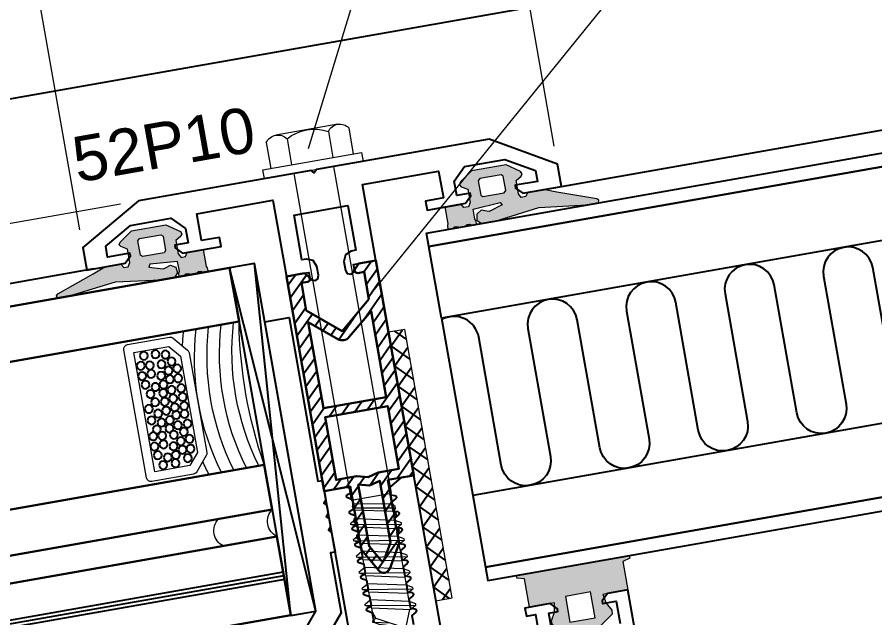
# Model space of a CAD drawing. Header units: millimetres. Extents: x 22319 to 27873, y 35287 to 39437.
# Drawn here: x 24440.2 to 24534.6, y 38554.4 to 38620.5 of the extents above; entities that cross this region are included whole.
import ezdxf
from ezdxf.enums import TextEntityAlignment as Align

# ---------------------------------------------------------------- set-up
doc = ezdxf.new("R2010")
doc.units = ezdxf.units.MM
doc.header["$LTSCALE"] = 0.5
doc.linetypes.add('ACDINTGB', pattern=[9, 4, -1, 1, -1, 1, -1])
for name, color, linetype in [('1', 1, 'Continuous'), ('PROFILE_PO', 2, 'Continuous'), ('S_GASKET_HATCH', 252, 'Continuous')]:
    doc.layers.add(name, color=color, linetype=linetype)
for name, color, linetype, lineweight in [('AM_0', 7, 'Continuous', 30), ('AM_1', 14, 'Continuous', 30), ('AM_5', 3, 'Continuous', 18), ('AM_6', 2, 'Continuous', 20), ('AM_8', 1, 'Continuous', 25), ('GASKET', 1, 'Continuous', 20), ('PROFILE_X2', 2, 'ACDINTGB', 9), ('S_ACCESSORY', 7, 'Continuous', 9), ('S_GASKET', 7, 'Continuous', 9), ('S_SILICON', 7, 'Continuous', 9)]:
    doc.layers.add(name, color=color, linetype=linetype, lineweight=lineweight)
doc.styles.add('Border', font='ARIAL.TTF')
doc.styles.get("Standard").update_dxf_attribs({"font": 'ARIAL.TTF'})
doc.dimstyles.new('SBS_DIN$0', dxfattribs={"dimscale": 2, "dimtxt": 2.5, "dimasz": 2.5, "dimexe": 1, "dimexo": 1, "dimgap": 1, "dimtad": 1, "dimrnd": 0.5, "dimdsep": 46, "dimtxsty": 'Standard', "dimcen": 0, "dimclrd": 256, "dimclre": 256, "dimclrt": 2, "dimadec": 0, "dimazin": 2, "dimtp": 0.1, "dimtm": 0.1, "dimtfac": 0.71, "dimtofl": 0, "dimtmove": 0, "dimatfit": 3, "dimfxl": 0, "dimlwd": -1, "dimlwe": -1, "dimarcsym": 0})

# ---------------------------------------------------------------- blocks, each defined once
blk = doc.blocks.new('*D473')
at = {"layer": 'AM_5'}
for p, q in [((24499.30404931807, 38606.35438861254), (24494.01912878973, 38636.326662323)), ((24447.09565300048, 38626.02193428895), (24489.44238638, 38633.48880592863)), ((24447.10923840842, 38597.15103519619), (24441.82431788008, 38627.12330890665))]:
    blk.add_line(p, q, dxfattribs=at)
for points in [[(24489.29767956528, 38634.30947905614), (24489.58709319472, 38632.66813280112), (24494.36642514507, 38634.35704681697)], [(24446.95094618576, 38626.84260741647), (24447.2403598152, 38625.20126116144), (24442.17161423542, 38625.15369340062)]]:
    blk.add_solid(points, dxfattribs=at)
at = {"layer": 'Defpoints', "color": 0}
for p in [(24494.36642514507, 38634.35704681697), (24499.6513456734, 38604.38477310652), (24447.45653476375, 38595.18141969017)]:
    blk.add_point(p, dxfattribs=at)
at = {"layer": 'AM_5', "color": 2, "insert": (24467.47812686468, 38634.2407462117), "char_height": 5, "attachment_point": 5, "rotation": 10.000000000004977}
blk.add_mtext('53', dxfattribs=at)
blk = doc.blocks.new('*D474')
at = {"layer": 'AM_5'}
for p, q in [((24417.90436420338, 38599.10941418884), (24414.35439530279, 38619.24228827494)), ((24451.61527480267, 38599.97642421232), (24416.8029895857, 38593.83807906845)), ((24446.90583587055, 38592.54578327557), (24417.93169706501, 38587.43686086136)), ((24420.76955345937, 38582.86011845162), (24421.6377943477, 38577.93607968657))]:
    blk.add_line(p, q, dxfattribs=at)
for points in [[(24418.72503733089, 38599.25412100356), (24417.08369107588, 38598.96470737412), (24418.77260509172, 38594.18537542377)], [(24421.59022658688, 38583.00482526635), (24419.94888033186, 38582.71541163691), (24419.90131257103, 38587.78415721669)]]:
    blk.add_solid(points, dxfattribs=at)
at = {"layer": 'Defpoints', "color": 0}
for p in [(24453.5848903087, 38600.32372056765), (24418.77260509172, 38594.18537542377), (24448.87545137658, 38592.8930796309)]:
    blk.add_point(p, dxfattribs=at)
at = {"layer": 'AM_5', "color": 2, "insert": (24419.98137453767, 38613.54900746304), "char_height": 5, "attachment_point": 5, "rotation": 280.00000000000347}
blk.add_mtext('6.5', dxfattribs=at)
blk = doc.blocks.new('pv002')
at = {"layer": 'AM_8'}
h = blk.add_hatch(dxfattribs=at)
h.set_pattern_fill('USER', color=256, angle=45, pattern_type=0)
h.set_pattern_definition([(45, (-1649.052311359614, -464.2889585145235), (-0.7071067811865475, 0.7071067811865476), [])])
edge = h.paths.add_edge_path()
edge.add_line((0, 0), (-2.899999999999636, 0))
edge.add_line((-2.899999999999636, 3.550000000000182), (-2.899999999999636, 0))
edge.add_line((-2.700000000000728, 3.603589838486187), (-2.900000000001455, 3.550000000000182))
edge.add_line((-2.700000000000728, 3.603589838486187), (-2.700000000000728, 3.996410161513722))
edge.add_line((-2.700000000000728, 3.996410161513722), (-2.900000000001455, 4.050000000000182))
edge.add_line((-2.899999999999636, 5.349999999999909), (-2.899999999999636, 4.049999999999727))
edge.add_line((-2.700000000000728, 5.403589838486369), (-2.900000000001455, 5.349999999999909))
edge.add_line((-2.700000000000728, 5.403589838486369), (-2.700000000000728, 5.796410161513904))
edge.add_line((-2.899999999999636, 5.849999999999909), (-2.699999999998909, 5.79641016151345))
edge.add_line((-2.899999999999636, 5.849999999999909), (-2.899999999999636, 7.062741470229412))
edge.add_line((-4.393782217350235, 9.650048166123725), (-2.899999999999636, 7.062741470228957))
edge.add_arc((-5, 9.300048166123815), 0.7000000000000146, 390.000000000001, 450)
edge.add_arc((-5, 9.300048166123815), 0.7000000000000135, 450, 509.999999999997)
edge.add_line((-7.100000000000364, 7.062741470228957), (-5.606217782649765, 9.650048166123725))
edge.add_line((-7.100000000000364, 5.849999999999909), (-7.100000000000364, 7.062741470228957))
edge.add_line((-7.299999999999272, 5.79641016151345), (-7.099999999998545, 5.849999999999909))
edge.add_line((-7.299999999999272, 5.79641016151345), (-7.299999999999272, 5.403589838485914))
edge.add_line((-7.100000000000364, 5.349999999999909), (-7.299999999999272, 5.403589838486369))
edge.add_line((-7.100000000000364, 4.050000000000182), (-7.100000000000364, 5.349999999999909))
edge.add_line((-7.299999999999272, 3.996410161513722), (-7.099999999998545, 4.050000000000182))
edge.add_line((-7.299999999999272, 3.996410161513722), (-7.299999999999272, 3.603589838486187))
edge.add_line((-7.100000000000364, 3.550000000000182), (-7.299999999999272, 3.603589838486187))
edge.add_line((-7.100000000000364, 3.550000000000182), (-7.100000000000364, 0))
edge.add_line((-10, 0), (-7.100000000000364, 0))
edge.add_line((-10, 0), (-10, -24))
edge.add_line((-10, -24), (-8.075735931288364, -24))
edge.add_line((-8.075735931288364, -24), (-7.587867965645273, -23.512132034356))
edge.add_arc((-7.799999999999272, -23.30000000000018), 0.2999999999999711, 314.999999999958, 356.718851247591)
edge.add_arc((-7.799999999999272, -23.30000000000018), 0.3000000000001083, 356.718851247591, 450)
edge.add_line((-8.5, -23), (-7.799999999999272, -23))
edge.add_line((-8.5, -19.93684870912102), (-8.5, -23.00000000000045))
edge.add_line((-8.5, -19.93684870912102), (-5, -17.00000000000045))
edge.add_line((-5, -17), (-1.5, -19.93684870912011))
edge.add_line((-1.5, -19.93684870912057), (-1.5, -23.00000000000045))
edge.add_line((-2.200000000000728, -23), (-1.5, -23))
edge.add_arc((-2.200000000000728, -23.30000000000018), 0.2999999999999012, 450, 536.147953645932)
edge.add_arc((-2.200000000000728, -23.30000000000018), 0.3000000000000871, 536.147953645932, 585.0000000000271)
edge.add_line((-2.412132034356546, -23.512132034356), (-2.024264068712, -24))
edge.add_line((-2.024264068712, -24), (0, -24))
edge.add_line((0, 0), (0, -24))
edge = h.paths.add_edge_path(flags=16)
edge.add_arc((-5, -17), 0.9999999999999966, 410.000000000002, 489.9999999999891)
edge.add_line((-8.5, -18.63144141978864), (-5.642787609685911, -16.23395555688103))
edge.add_line((-8.5, -9), (-8.5, -18.63144141978819))
edge.add_line((-1.5, -9), (-8.5, -9))
edge.add_line((-1.5, -9), (-1.5, -18.63144141978819))
edge.add_line((-4.357212390314089, -16.23395555688103), (-1.5, -18.63144141978819))
edge.add_arc((-5, 8.500048166123634), 0.2000000000001071, 389.99999999998, 509.999999999987)
edge.add_line((-6.200000000000728, 6.821587197041026), (-5.173205080758635, 8.600048166123543))
edge.add_line((-6.200000000000728, 6.821587197041026), (-6.200000000000728, -0.06825143763126107))
edge.add_line((-6.200000000000728, -0.06825143763126107), (-5, 0.2532875932861316))
edge.add_line((-5, 0.2532875932865863), (-3.799999999999272, -0.06825143763080632))
edge.add_line((-3.799999999999272, 6.821587197041481), (-3.799999999999272, -0.06825143763080632))
edge.add_line((-4.826794919243184, 8.600048166123543), (-3.800000000001091, 6.821587197041481))
edge.add_line((-5, -0.6784609690830621), (-3.799999999999272, -1.000000000000455))
edge.add_line((-3.799999999999272, -1), (-1.5, -1))
edge.add_line((-1.5, -1), (-1.5, -8))
edge.add_line((-1.5, -8), (-8.5, -8))
edge.add_line((-8.5, -1), (-8.5, -8))
edge.add_line((-6.200000000000728, -1), (-8.500000000001819, -1))
edge.add_line((-6.200000000000728, -1), (-5.000000000001819, -0.6784609690826073))
at = {"layer": 'AM_1', "flags": 128}
for points in [[(-2.499322256418964, -23.27984592317898, -0.3946564050717572), (-2.200000000000728, -23), (-1.5, -23), (-1.5, -19.93684870912011), (-5, -17), (-8.5, -19.93684870912148), (-8.5, -23), (-7.799999999999272, -23, -0.4310878545440041), (-7.500491789374792, -23.31717066592455, -0.1840704505669093), (-7.587867965643454, -23.512132034356), (-8.075735931288364, -24), (-10, -24), (-10, 0), (-7.100000000000364, 0), (-7.100000000000364, 3.549999999999727), (-7.299999999999272, 3.603589838485732), (-7.299999999999272, 3.996410161513722), (-7.100000000000364, 4.049999999999727), (-7.100000000000364, 5.349999999999909), (-7.299999999999272, 5.403589838485914), (-7.299999999999272, 5.796410161513904), (-7.100000000000364, 5.849999999999909), (-7.100000000000364, 7.062741470228957), (-5.606217782649765, 9.650048166123725, -0.2679491924311086), (-5, 10.00004816612363, -0.267949192431118), (-4.393782217350235, 9.650048166123725), (-2.899999999999636, 7.062741470228957), (-2.899999999999636, 5.849999999999909), (-2.700000000000728, 5.796410161513904), (-2.700000000000728, 5.403589838485914), (-2.899999999999636, 5.349999999999909), (-2.899999999999636, 4.049999999999727), (-2.700000000000728, 3.996410161513722), (-2.700000000000728, 3.603589838485732), (-2.899999999999636, 3.549999999999727), (-2.899999999999636, 0), (0, 0), (0, -24), (-2.024264068712, -24), (-2.412132034356546, -23.512132034356, -0.2164453754112569)], [(-5.173205080756816, 8.600048166123997, -0.5773502691896664), (-4.826794919243184, 8.600048166123997), (-3.799999999999272, 6.821587197041936), (-3.799999999999272, -0.06825143763126107), (-5, 0.2532875932865863), (-6.200000000000728, -0.06825143763126107), (-6.200000000000728, 6.821587197040571)], [(-4.357212390314089, -16.23395555688103), (-1.5, -18.63144141978819), (-1.5, -9), (-8.5, -9), (-8.5, -18.63144141978819), (-5.64278760968773, -16.23395555688103, -0.3639702342661382)]]:
    blk.add_lwpolyline(points, format="xyb", close=True, dxfattribs=at)
blk.add_lwpolyline([(-3.799999999999272, -1), (-1.5, -1), (-1.5, -8), (-8.5, -8), (-8.5, -1), (-6.200000000000728, -1), (-5, -0.6784609690830621)], close=True, dxfattribs=at)
blk = doc.blocks.new('*D475')
at = {"layer": 'AM_5'}
for p, q in [((24447.89064993438, 38592.71940718034), (24417.93170140621, 38587.43683624117)), ((24426.84724535323, 38548.39181490871), (24420.76955780057, 38582.86009383143)), ((24454.22762634554, 38548.1425817603), (24425.74587073554, 38543.12047978832))]:
    blk.add_line(p, q, dxfattribs=at)
for points in [[(24421.59023092808, 38583.00480064616), (24419.94888467306, 38582.71538701672), (24419.90131691223, 38587.7841325965)], [(24427.66791848074, 38548.53652172344), (24426.02657222572, 38548.24710809399), (24427.71548624156, 38543.46777614365)]]:
    blk.add_solid(points, dxfattribs=at)
at = {"layer": 'Defpoints', "color": 0}
for p in [(24449.86026544041, 38593.06670353567), (24419.90131691223, 38587.7841325965), (24456.19724185156, 38548.48987811564)]:
    blk.add_point(p, dxfattribs=at)
at = {"layer": 'AM_5', "color": 2, "insert": (24427.51016113795, 38570.79221359346), "char_height": 5, "attachment_point": 5, "rotation": 280.00000000000347}
blk.add_mtext('45', dxfattribs=at)
blk = doc.blocks.new('Glass 6-16-Contraflam Lite 44.2')
at = {"layer": 'AM_0'}
for points in [[(84.25505423948198, 32.80004999999801), (0, 32.80004999999801), (0, 38.80004999999801), (84.25505423948198, 38.80004999999801)], [(84.25505423948198, 11.79995000000054), (0, 11.79995000000054), (0, 16.79995000000054), (84.25505423948198, 16.79995000000054)], [(84.25505423948198, 0), (0, 0), (0, 8.799950000000536), (84.25505423948198, 8.799950000000536)]]:
    blk.add_lwpolyline(points, dxfattribs=at)
at = {"layer": 'AM_8'}
for p, q in [((0, 4.799950000000536), (84.25505423948198, 4.799950000000536)), ((0, 4.39994999999908), (84.25505423948198, 4.39994999999908)), ((0, 3.999949999997625), (84.25505423948198, 3.999949999997625))]:
    blk.add_line(p, q, dxfattribs=at)
for centre in [(9.669370896248438, 30.86891733977245), (10.95919309370947, 30.92906579800911), (8.076184905392438, 29.78277766164683), (8.60768384788389, 30.62921253328386), (10.49909698517513, 29.764212863789), (11.47172377716197, 29.89243401171552), (7.59710336507851, 28.90487125205982), (8.580845816348301, 28.8449804709453), (9.224985828066565, 29.65810423784569), (10.51461893726082, 28.80865435733722), (8.580169273471256, 27.87133151430317), (9.472730572582805, 28.4201683947249), (11.5373853452511, 28.75329869052075), (7.667736545947264, 27.81888430726394), (9.37454009346402, 27.42307707200234), (10.30945030379371, 27.31479713025328), (11.34850541424021, 27.74814522330416), (7.542068813399965, 26.68008906635805), (8.602940010037855, 26.69652155687072), (9.578958496669657, 26.49944619029702), (10.95919309370947, 26.63664327849983), (7.542068813399965, 25.71426759698079), (8.602940010037855, 25.73070008749346), (9.578958496669657, 25.53362472091976), (10.6255153174061, 25.67082180912257), (11.43352744146978, 25.05616419453872), (7.542068813399965, 24.71347478454118), (8.602940010037855, 24.72990727505385), (9.578958496669657, 24.53283190848015), (10.51984677458677, 24.38913014449645), (7.667736545947264, 23.83686238488735), (8.580169273471256, 23.88930959192658), (9.37454009346402, 23.44105514962575), (10.30945030379371, 23.33277520787669), (11.34850541424021, 23.7661233009203), (7.542068813399965, 22.73145286216459), (8.602940010037855, 22.74788535267726), (9.578958496669657, 22.55080998609628), (10.95919309370947, 22.68800707429909), (8.076184905392438, 21.91287243771512), (9.224985828066565, 21.78819901391398), (10.49909698517513, 21.89430763985729), (11.47172377716197, 22.02252878778381), (7.59710336507851, 21.03496602813539), (8.580845816348301, 20.97507524702087), (9.472730572582805, 20.55026317079319), (10.51461893726082, 20.93874913341278), (11.5373853452511, 20.88339346659632), (7.667736545947264, 19.94897908333951), (8.580169273471256, 20.00142629037146), (9.37454009346402, 19.55317184807791), (10.30945030379371, 19.44489190632157), (11.34850541424021, 19.87823999937245), (8.157827586015628, 18.99362284989911), (9.578958496669657, 18.66292668454844), (10.95919309370947, 18.71104324021871)]:
    blk.add_circle(centre, 0.4393685602240112, dxfattribs=at)
at = {"layer": 'PROFILE_X2', "linetype": 'Continuous'}
blk.add_lwpolyline([(12.5, 17.15002599999571, 0.414213562373095), (13, 17.65002599999571), (13, 31.95004400000471, 0.414213562373095), (12.5, 32.45004400000471), (7.832599418146856, 32.45004400000471, 0.2212339828140486), (7.450142336630961, 32.27211011246982), (6.117542918487743, 30.68963351970888, 0.1767798107320656), (6, 30.36756740724377), (6, 19.23250259275665, 0.1767798107320793), (6.117542918484105, 18.91043648029154), (7.450142336630961, 17.3279598875306, 0.2212339828140487), (7.832599418146856, 17.15002599999571)], format="xyb", close=True, dxfattribs=at)
blk.add_lwpolyline([(12, 18.15002599999571), (12, 31.45004400000471), (8.065218836291024, 31.45004400000471), (7, 30.18508481448953), (7, 19.41498518551089), (8.065218836294662, 18.15002599999571)], close=True, dxfattribs=at)
at = {"layer": 'S_SILICON', "linetype": 'Continuous'}
for centre, radius, start, end in [((-50.17100253149692, 24.80004999999801), 50.80481763588586, 350.9401915933207, 9.05980840667925), ((-26.50586874385408, 24.80004999999801), 28.26835861790447, 343.560548821095, 16.43945117890499), ((-25.11272946330064, 24.80004999999801), 28.26835861790447, 343.560548821095, 16.43945117890499), ((-23.71959018275084, 24.80004999999801), 28.26835861790447, 343.560548821095, 16.43945117890499), ((-22.32645090220103, 24.80004999999801), 28.26835861790447, 343.560548821095, 16.43945117890499), ((-20.93331162159302, 24.80005000000529), 28.26835861784836, 13.18916975009523, 16.43945117890499), ((-20.93331162159302, 24.80004999999801), 28.26835861784836, 343.560548821095, 346.8107813933117), ((-1.104350487039483, 10.29994999997871), 1.862683547508502, 306.3617510193578, 53.63824898047437), ((4.895649512956879, 10.29994999996416), 1.862683547508502, 306.3617510193578, 53.63824898047437)]:
    blk.add_arc(centre, radius, start, end, dxfattribs=at)
blk = doc.blocks.new('52R025_b')
at = {"layer": 'S_GASKET_HATCH'}
h = blk.add_hatch(color=256, dxfattribs=at)
h.paths.add_polyline_path([(-4.100000000002183, 2.19999999999709), (-4.299999999999272, 2.400000000001455), (-6.700000000000728, 2.400000000001455), (-6.899999999997817, 2.19999999999709), (-6.899999999997817, 0.5999999999985448), (-6.700000000000728, 0.4000000000014552), (-4.299999999999272, 0.4000000000014552), (-4.100000000002183, 0.5999999999985448)], flags=16)
h.paths.add_polyline_path([(5.790000000000873, -2.220000000001164), (5.590000000000146, -2.010000000002037), (1.380000000001019, -0.5500000000029104), (0, 0), (-1.799999999999272, 0), (-2.049999999999272, -0.430000000000291), (-2.549999999999272, -0.430000000000291), (-2.799999999999272, 0), (-2.799999999999272, 1.5), (-2.149999999997817, 1.879999999997381), (-2, 2.120000000002619), (-2.129999999997381, 2.379999999997381), (-3.579999999998108, 3.400000000001455), (-7.420000000001892, 3.400000000001455), (-8.869999999998981, 2.379999999997381), (-9, 2.120000000002619), (-8.850000000002183, 1.879999999997381), (-8.200000000000728, 1.5), (-8.200000000000728, 0), (-8.450000000000728, -0.430000000000291), (-8.950000000000728, -0.430000000000291), (-9.200000000000728, 0), (-11, 0), (-11, -1.900000000001455), (-11.07999999999811, -2.059999999997672), (-11.11999999999898, -2.5), (-10.63999999999942, -2.5), (-10.34000000000015, -2.339999999996508), (-10.06000000000131, -2.339999999996508), (-9.7599999999984, -2.5), (-9.2400000000016, -2.5), (-8.93999999999869, -2.339999999996508), (-8.659999999999854, -2.339999999996508), (-8.360000000000582, -2.5), (-7.880000000001019, -2.5), (-7.920000000001892, -2.059999999997672), (-8, -1.900000000001455), (-8, -0.8000000000029104), (-4.930000000000291, -0.5599999999976717), (-4.759999999998399, -0.8799999999973807), (-6.299999999999272, -1.339999999996508), (-6.56000000000131, -1.260000000002037), (-7.159999999999854, -1.059999999997672), (-7.700000000000728, -1.400000000001455), (-7.790000000000873, -2.029999999998836), (-7.350000000002183, -2.5), (-5.829999999998108, -2.5), (-0.8300000000017462, -1.870000000002619), (4.409999999999854, -2.5), (5.719999999997526, -2.5)])
at = {"layer": 'S_GASKET', "color": 0, "linetype": 'ByBlock'}
for points in [[(5.790000000000873, -2.220000000001164), (5.590000000000146, -2.010000000002037), (1.380000000001019, -0.5500000000029104), (0, 0), (-1.799999999999272, 0), (-2.049999999999272, -0.430000000000291), (-2.549999999999272, -0.430000000000291), (-2.799999999999272, 0), (-2.799999999999272, 1.5), (-2.149999999997817, 1.879999999997381), (-2, 2.120000000002619), (-2.129999999997381, 2.379999999997381), (-3.579999999998108, 3.400000000001455), (-7.420000000001892, 3.400000000001455), (-8.869999999998981, 2.379999999997381), (-9, 2.120000000002619), (-8.850000000002183, 1.879999999997381), (-8.200000000000728, 1.5), (-8.200000000000728, 0), (-8.450000000000728, -0.430000000000291), (-8.950000000000728, -0.430000000000291), (-9.200000000000728, 0), (-11, 0), (-11, -1.900000000001455), (-11.07999999999811, -2.059999999997672), (-11.11999999999898, -2.5), (-10.63999999999942, -2.5), (-10.34000000000015, -2.339999999996508), (-10.06000000000131, -2.339999999996508), (-9.7599999999984, -2.5), (-9.2400000000016, -2.5), (-8.93999999999869, -2.339999999996508), (-8.659999999999854, -2.339999999996508), (-8.360000000000582, -2.5), (-7.880000000001019, -2.5), (-7.920000000001892, -2.059999999997672), (-8, -1.900000000001455), (-8, -0.8000000000029104), (-4.930000000000291, -0.5599999999976717), (-4.759999999998399, -0.8799999999973807), (-6.299999999999272, -1.339999999996508), (-6.56000000000131, -1.260000000002037), (-7.159999999999854, -1.059999999997672), (-7.700000000000728, -1.400000000001455), (-7.790000000000873, -2.029999999998836), (-7.350000000002183, -2.5), (-5.829999999998108, -2.5), (-0.8300000000017462, -1.870000000002619), (4.409999999999854, -2.5), (5.719999999997526, -2.5)], [(-4.100000000002183, 2.19999999999709), (-4.299999999999272, 2.400000000001455), (-6.700000000000728, 2.400000000001455), (-6.899999999997817, 2.19999999999709), (-6.899999999997817, 0.5999999999985448), (-6.700000000000728, 0.4000000000014552), (-4.299999999999272, 0.4000000000014552), (-4.100000000002183, 0.5999999999985448)]]:
    blk.add_lwpolyline(points, close=True, dxfattribs=at)
blk = doc.blocks.new('52T62')
at = {"color": 7, "linetype": 'Continuous', "flags": 128}
for points in [[(-26.00001500000144, -82.5), (-26.00001500000144, 6.5), (-23.70001500000217, 6.5), (-23.00001500000144, 5.80000000000291), (-23.00001500000144, 5.5), (-24.50001500000144, 5.5), (-24.50001500000144, 3, 0.414213562373095)], [(-5.00001500000144, 3), (-5.00001500000144, 23), (-3.600014999999985, 23), (-2.100014999999985, 22.13397459621774), (-2.100014999999985, 21.33068722057942), (-2.556057778292598, 21.19126095119282, 0.6556287290967124), (-2.597583437349385, 20.826794919245), (-2.100014999999985, 20.53952364800352), (-2.100014999999985, 19.52068722057447), (-2.556057778292598, 19.38126095119515, 0.6556287290968543), (-2.597583437349385, 19.01679491924733), (-2.100014999999985, 18.72952364799858), (-2.100014999999985, 17.7106872205768), (-2.556057778292598, 17.57126095119747, 0.6556287290968543), (-2.597583437349385, 17.20679491924238), (-2.100014999999985, 16.9195236480009), (-2.100014999999985, 15.90068722057913), (-2.556057778292598, 15.76126095119253, 0.6556287290968413), (-2.597583437349385, 15.39679491924471), (-2.100014999999985, 15.10952364800323), (-2.100014999999985, 14.09068722057418), (-2.556057778292598, 13.95126095119485, 0.6556287290967703), (-2.597583437349385, 13.58679491924704), (-2.100014999999985, 13.29952364799829), (-2.100014999999985, 12.28068722057651), (-2.556057778292598, 12.14126095119718, 0.6556287290968543), (-2.597583437349385, 11.77679491924209), (-2.100014999999985, 11.48952364800061), (-2.100014999999985, 10.47068722057884), (-2.556057778292598, 10.33126095119223, 0.6556287290967124), (-2.597583437349385, 9.966794919244421), (-2.100014999999985, 9.679523648002942), (-2.100014999999985, 8.660687220573891), (-2.556057778292598, 8.521260951194563, 0.6556287290968543), (-2.597583437349385, 8.15679491924675), (-2.100014999999985, 7.869523647997994), (-2.100014999999985, 6.850687220576219)], [(2.099985000000743, 7.850687220576219), (2.099985000000743, 8.869523647997994), (2.597553437350143, 9.15679491924675, 0.6556287290975841), (2.556027778293355, 9.521260951194563), (2.099985000000743, 9.660687220573891), (2.099985000000743, 10.67952364800294), (2.597553437350143, 10.96679491924442, 0.655628729097467), (2.556027778293355, 11.33126095119223), (2.099985000000743, 11.47068722057884), (2.099985000000743, 12.48952364800061), (2.597553437350143, 12.77679491924937, 0.6556287290975841), (2.556027778293355, 13.14126095119718), (2.099985000000743, 13.28068722057651), (2.099985000000743, 14.29952364800556), (2.597553437350143, 14.58679491924704, 0.6556287290975226), (2.556027778293355, 14.95126095119485), (2.099985000000743, 15.09068722057418), (2.099985000000743, 16.10952364800323), (2.597553437350143, 16.39679491924471, 0.6556287290975692), (2.556027778293355, 16.76126095119253), (2.099985000000743, 16.90068722057913), (2.099985000000743, 17.9195236480009), (2.597553437350143, 18.20679491924238, 0.6556287290975841), (2.556027778293355, 18.57126095119747), (2.099985000000743, 18.7106872205768), (2.099985000000743, 19.72952364799858), (2.597553437350143, 20.01679491924733, 0.6556287290975841), (2.556027778293355, 20.38126095119515), (2.099985000000743, 20.52068722057447), (2.099985000000743, 21.53952364800352), (2.597553437350143, 21.826794919245, 0.655628729097467), (2.556027778293355, 22.19126095119282), (2.099985000000743, 22.33068722057942), (2.099985000000743, 22.5, -0.4142135623730284), (2.599985000000743, 23), (4.99998499999856, 23), (4.99998499999856, 3, 0.4142135623733615)]]:
    blk.add_lwpolyline(points, format="xyb", dxfattribs=at)
blk.add_lwpolyline([(-17.00001500000144, 3), (-17.00001500000144, 5.5), (-18.00001500000144, 5.5), (-18.00001500000144, 5.80000000000291), (-17.30001500000071, 6.5), (-15.50001500000144, 6.5), (-14.50001500000144, 6.5), (-14.50001500000144, 5.600000000005821), (-15.50001500000144, 5.600000000005821), (-15.50001500000144, 2.5)], dxfattribs=at)
blk = doc.blocks.new('52R020_b')
at = {"layer": 'S_GASKET_HATCH'}
h = blk.add_hatch(color=256, dxfattribs=at)
h.paths.add_polyline_path([(-6.900001999998494, -2.400000000001455), (-4.099997999997868, -2.400000000001455), (-4.099997999997868, 0.5), (-6.900001999998494, 0.5)], flags=16)
h.paths.add_polyline_path([(-8.881461999997555, -1.897633000000496), (-8.375529999997525, -1.008142000006046), (-8.200000999997428, 0), (-11, 0), (-11, 3.185598684030992), (-11.79999899999893, 3.399957684036053), (-11.79999899999893, 3.699957684038964), (0.7999990000025718, 3.699957684038964), (0.7999990000025718, 3.399957684036053), (0, 3.185598684030992), (0, 0), (-2.799998999998934, 0), (-2.624469999998837, -1.008142000006046), (-2.118537999998807, -1.897633000000496), (-2.177928999997675, -2.334233000001404), (-3.700000999997428, -3.400000000001455), (-7.299998999998934, -3.400000000001455), (-8.82207500000004, -2.334233000001404)])
at = {"layer": 'S_GASKET'}
for points in [[(-8.881461999997555, -1.897633000000496), (-8.375529999997525, -1.008142000006046), (-8.200000999997428, 0), (-11, 0), (-11, 3.185598684030992), (-11.79999899999893, 3.399957684036053), (-11.79999899999893, 3.699957684038964), (0.7999990000025718, 3.699957684038964), (0.7999990000025718, 3.399957684036053), (0, 3.185598684030992), (0, 0), (-2.799998999998934, 0), (-2.624469999998837, -1.008142000006046), (-2.118537999998807, -1.897633000000496), (-2.177928999997675, -2.334233000001404), (-3.700000999997428, -3.400000000001455), (-7.299998999998934, -3.400000000001455), (-8.82207500000004, -2.334233000001404)], [(-6.900001999998494, -2.400000000001455), (-4.099997999997868, -2.400000000001455), (-4.099997999997868, 0.5), (-6.900001999998494, 0.5)]]:
    blk.add_lwpolyline(points, close=True, dxfattribs=at)
blk = doc.blocks.new('SCM642')
for p, q in [((-1, 5.5), (-1, -5.5)), ((0, 5.5), (-1, 5.5)), ((0, -5.5), (0, 5.5)), ((-3.881197846483701, 4.618802153519937), (-1, 4.618802153519937)), ((-4.5, -3.464101615136315), (-4.5, 3.464101615136315)), ((-3.881197846483701, 2.309401076759968), (-1, 2.309401076759968)), ((0, 2.25), (36.5, 2.25)), ((36.5, 2.25), (36.5, -2.25)), ((36.92073225483546, 2.099999999998545), (36.5, 2.099999999998545)), ((37.18379555453794, 2.224722897306492), (36.92073225483546, 2.099999999998545)), ((37.70500000000175, -2.099999999998545), (36.92073225483546, 2.099999999998545)), ((37.33379555453575, 2.224722897306492), (37.18379555453794, 2.224722897306492)), ((37.33379555453575, 2.224722897306492), (38.16558188957424, -2.383293312748719)), ((37.58856937969176, 2.099999999998545), (37.33379555453575, 2.224722897306492)), ((38.61000000000058, 2.099999999998545), (37.58856937969176, 2.099999999998545)), ((37.58856937969176, 2.099999999998545), (38.48102257227947, -2.099999999998545)), ((38.9852776749758, 2.75), (38.61000000000058, 2.099999999998545)), ((39.51500000000306, -2.099999999998545), (38.61000000000058, 2.099999999998545)), ((39.13527767497362, 2.75), (38.9852776749758, 2.75)), ((39.13527767497362, 2.75), (40.04027767497246, -2.75)), ((39.51055534994885, 2.099999999998545), (39.13527767497362, 2.75)), ((39.51055534994885, 2.099999999998545), (40.41555534994768, -2.099999999998545)), ((40.42000000000189, 2.099999999998545), (39.51055534994885, 2.099999999998545)), ((40.79527767497348, 2.75), (40.42000000000189, 2.099999999998545)), ((41.32500000000073, -2.099999999998545), (40.42000000000189, 2.099999999998545)), ((40.94527767497493, 2.75), (40.79527767497348, 2.75)), ((41.32055534994652, 2.099999999998545), (40.94527767497493, 2.75)), ((40.94527767497493, 2.75), (41.85027767497377, -2.75)), ((41.32055534994652, 2.099999999998545), (42.22555534994899, -2.099999999998545)), ((42.22999999999956, 2.099999999998545), (41.32055534994652, 2.099999999998545)), ((42.60527767497479, 2.75), (42.22999999999956, 2.099999999998545)), ((43.13500000000204, -2.099999999998545), (42.22999999999956, 2.099999999998545)), ((42.75527767497624, 2.75), (42.60527767497479, 2.75)), ((42.75527767497624, 2.75), (43.66027767497508, -2.75)), ((43.13055534994783, 2.099999999998545), (42.75527767497624, 2.75)), ((43.13055534994783, 2.099999999998545), (44.03555534994666, -2.099999999998545)), ((44.04000000000087, 2.099999999998545), (43.13055534994783, 2.099999999998545)), ((44.41527767497246, 2.75), (44.04000000000087, 2.099999999998545)), ((44.94500000000335, -2.099999999998545), (44.04000000000087, 2.099999999998545)), ((44.56527767497391, 2.75), (44.41527767497246, 2.75)), ((44.56527767497391, 2.75), (45.47027767497275, -2.75)), ((44.94055534994914, 2.099999999998545), (44.56527767497391, 2.75)), ((44.94055534994914, 2.099999999998545), (45.84555534994797, -2.099999999998545)), ((45.85000000000218, 2.099999999998545), (44.94055534994914, 2.099999999998545)), ((46.22527767497377, 2.75), (45.85000000000218, 2.099999999998545)), ((46.75500000000102, -2.099999999998545), (45.85000000000218, 2.099999999998545)), ((46.37527767497522, 2.75), (46.22527767497377, 2.75)), ((46.37527767497522, 2.75), (47.28027767497406, -2.75)), ((46.75055534994681, 2.099999999998545), (46.37527767497522, 2.75)), ((46.75055534994681, 2.099999999998545), (47.65555534994564, -2.099999999998545)), ((47.65999999999985, 2.099999999998545), (46.75055534994681, 2.099999999998545)), ((48.03527767497508, 2.75), (47.65999999999985, 2.099999999998545)), ((48.56500000000233, -2.099999999998545), (47.65999999999985, 2.099999999998545)), ((48.18527767497653, 2.75), (48.03527767497508, 2.75)), ((48.18527767497653, 2.75), (49.09027767497537, -2.75)), ((48.56055534994812, 2.099999999998545), (48.18527767497653, 2.75)), ((48.56055534994812, 2.099999999998545), (49.46555534994695, -2.099999999998545)), ((49.01527767497464, 2.099999999998545), (48.56055534994812, 2.099999999998545)), ((49.753568144366, 1.844405467178149), (49.02259639479962, 2.099995043077797)), ((49.97758199201417, 2.232421289227204), (49.753568144366, 1.844405467178149)), ((50.12757615432201, 2.232421289227204), (49.97758199201417, 2.232421289227204)), ((50.50285718506711, 1.582391203970474), (50.12757615432201, 2.232421289227204)), ((50.12757615432201, 2.232421289227204), (50.53121655924406, 0.382285509716894)), ((49.753568144366, 1.844405467178149), (51.40786726290753, -1.265970484004356)), ((53.86601312889979, 0.1887989528404432), (50.50285718506711, 1.582391203970474)), ((51.40786726290753, -1.265970484004356), (50.50285718506711, 1.582391203970474)), ((54, 0), (53.86601312889979, 0.1887989528404432)), ((53.86601312889979, -0.1887989528404432), (54, 0)), ((49.43576216527799, -1.961733286618255), (53.86601312889979, -0.1887989528404432)), ((-3.881197846483701, -2.309401076759968), (-1, -2.309401076759968)), ((36.5, -2.25), (0, -2.25)), ((37.70500000000175, -2.099999999998545), (36.5, -2.099999999998545)), ((38.01558188957642, -2.383293312748719), (37.70500000000175, -2.099999999998545)), ((38.16558188957424, -2.383293312748719), (38.01558188957642, -2.383293312748719)), ((38.16558188957424, -2.383293312748719), (38.48102257227947, -2.099999999998545)), ((39.51500000000306, -2.099999999998545), (38.48102257227947, -2.099999999998545)), ((39.89027767497464, -2.75), (39.51500000000306, -2.099999999998545)), ((40.04027767497246, -2.75), (39.89027767497464, -2.75)), ((40.04027767497246, -2.75), (40.41555534994768, -2.099999999998545)), ((41.32500000000073, -2.099999999998545), (40.41555534994768, -2.099999999998545)), ((41.70027767497595, -2.75), (41.32500000000073, -2.099999999998545)), ((41.85027767497377, -2.75), (41.70027767497595, -2.75)), ((41.85027767497377, -2.75), (42.22555534994899, -2.099999999998545)), ((43.13500000000204, -2.099999999998545), (42.22555534994899, -2.099999999998545)), ((43.51027767497362, -2.75), (43.13500000000204, -2.099999999998545)), ((43.66027767497508, -2.75), (43.51027767497362, -2.75)), ((43.66027767497508, -2.75), (44.03555534994666, -2.099999999998545)), ((44.94500000000335, -2.099999999998545), (44.03555534994666, -2.099999999998545)), ((45.32027767497493, -2.75), (44.94500000000335, -2.099999999998545)), ((45.47027767497275, -2.75), (45.32027767497493, -2.75)), ((45.47027767497275, -2.75), (45.84555534994797, -2.099999999998545)), ((46.75500000000102, -2.099999999998545), (45.84555534994797, -2.099999999998545)), ((47.13027767497624, -2.75), (46.75500000000102, -2.099999999998545)), ((47.28027767497406, -2.75), (47.13027767497624, -2.75)), ((47.28027767497406, -2.75), (47.65555534994564, -2.099999999998545)), ((48.56500000000233, -2.099999999998545), (47.65555534994564, -2.099999999998545)), ((48.94027767497391, -2.75), (48.56500000000233, -2.099999999998545)), ((49.09027767497537, -2.75), (48.94027767497391, -2.75)), ((49.09027767497537, -2.75), (49.46555534994695, -2.099999999998545)), ((-1, -4.618802153512661), (-3.881197846483701, -4.618802153512661)), ((-1, -5.5), (0, -5.5))]:
    blk.add_line(p, q)
for centre, radius, start, end in [((-3.113248654051858, 3.464101615136315), 1.386751345948164, 123.6264291359792, 236.3735708640208), ((0.1188021535162989, 0), 4.618802153516999, 150.0000000000418, 209.9999999999582), ((-3.113248654051858, -3.464101615136315), 1.386751345948235, 123.6264291359792, 236.3735708640208)]:
    blk.add_arc(centre, radius, start, end)

msp = doc.modelspace()

# ---------------------------------------------------------------- hatches: boundary and pattern name
at = {"layer": 'AM_8'}
h = msp.add_hatch(dxfattribs=at)
h.set_pattern_fill('ANSI37', color=256, scale=0.4999999999999997, angle=9.999999999999993, style=0)
h.set_pattern_definition([(325.0000000000001, (25109.29046800446, 38061.31629748819), (-0.9105525927072848, -1.300403870308774), []), (235, (25109.29046800446, 38061.31629748819), (-1.300403870308774, 0.9105525927072851), [])])
h.paths.add_polyline_path([(24486.29217652289, 38556.33499361057), (24488.06483047831, 38556.64756033038), (24482.8553851483, 38586.19179292073), (24481.08273119288, 38585.87922620094)])

# ---------------------------------------------------------------- linework, layer by layer
msp.add_lwpolyline([(24485.31334982239, 38599.31803105898), (24489.5480182363, 38600.0647173547), (24490.11583798875, 38600.87561964789), (24490.06374040978, 38601.17107970033), (24488.58652878026, 38600.91060743383), (24488.30869169599, 38602.48629983865), (24489.44431510148, 38604.1081381416), (24493.87784455201, 38604.88988900348), (24497.23945420193, 38603.66636315169), (24497.44979855737, 38602.47344103283), (24494.98777917485, 38602.03932058865), (24495.03987675381, 38601.74386053621), (24495.85078982519, 38601.17606603907), (24500.08546611757, 38601.92275372399), (24499.6513456734, 38604.38477310651), (24492.13380470712, 38607.12093425311), (24473.15478983381, 38603.77442186369), (24472.91144196122, 38603.42688508448), (24472.56390518201, 38603.67023295709), (24453.5848903087, 38600.32372056766), (24447.45653476375, 38595.18141969016), (24447.89065520792, 38592.71940030764), (24452.1253315003, 38593.46608799256), (24452.69314337428, 38594.27698889653), (24452.64104579531, 38594.57244894898), (24450.17902641278, 38594.13832850481), (24449.96868205734, 38595.33125062369), (24452.70909135216, 38597.63072705222), (24457.14262080268, 38598.41247791412), (24458.76445910563, 38597.27685450865), (24459.0422961899, 38595.70116210382), (24457.56508456037, 38595.44068983732), (24457.61718213934, 38595.14522978488), (24458.4281030892, 38594.5774366769), (24462.66277150311, 38595.32412297265), (24462.48912332544, 38596.30893072565), (24460.51950781941, 38595.96163437032), (24459.99856328642, 38598.91605762936), (24468.36942918702, 38600.39206713952), (24469.84543869719, 38592.02120123892), (24472.30745807971, 38592.45532168309), (24472.39428216856, 38591.96291780659), (24472.59989594337, 38591.64017304577), (24472.97351013389, 38591.55733801892), (24473.29626138399, 38591.76296106137), (24473.37908992157, 38592.13656598425), (24473.2054417439, 38593.12137373725), (24472.79421419426, 38593.7668632589), (24472.04698581322, 38593.9325333126), (24471.55458193671, 38593.84570922375), (24470.68634104838, 38598.76974798882), (24476.59518756646, 38599.81163705483), (24477.46342845479, 38594.88759828977), (24476.97102457828, 38594.80077420094), (24476.32552207808, 38594.38952811601), (24476.15986500293, 38593.64231827026), (24476.3335131806, 38592.65751051725), (24476.53912695541, 38592.33476575644), (24476.91274114594, 38592.25193072957), (24477.23549239603, 38592.45755377205), (24477.31832093361, 38592.83115869491), (24477.23149684478, 38593.32356257143), (24479.69351622731, 38593.75768301558), (24478.21750671713, 38602.1285489162), (24486.58837261775, 38603.60455842636), (24487.10931715075, 38600.65013516731), (24485.13970164473, 38600.30283881199), (24485.31334982239, 38599.31803105898), (24489.05561435979, 38599.97789326588)])
at = {"layer": '1', "color": 2, "linetype": 'Continuous'}
for p, q in [((24473.08925757033, 38555.19661107305), (24463.58929448946, 38592.94893524623)), ((24470.3317958619, 38554.71039617559), (24466.34675619789, 38593.4351501437))]:
    msp.add_line(p, q, dxfattribs=at)
at = {"layer": '1'}
msp.add_line((24486.90470537875, 38587.41361998207), (24490.3429827086, 38567.9141802705), dxfattribs=at)
for points in [[(24662.78092695557, 38626.54865446355), (24485.51553732224, 38595.29198352539), (24485.25506505574, 38596.76919515491), (24662.52045468907, 38628.02586609308)], [(24664.17009501209, 38618.67029092023), (24486.90470537875, 38587.41361998207), (24485.51553732224, 38595.29198352539), (24662.78092695557, 38626.54865446355)], [(24667.60837234195, 38599.17085120865), (24490.3429827086, 38567.9141802705), (24491.73215076512, 38560.03581672717), (24668.99754039846, 38591.29248766533)], [(24668.99754039846, 38591.29248766533), (24491.73215076512, 38560.03581672717), (24491.99262303162, 38558.55860509765), (24669.25801266496, 38589.81527603581)]]:
    msp.add_lwpolyline(points, dxfattribs=at)
at = {"layer": '1', "color": 2, "linetype": 'Continuous'}
msp.add_lwpolyline([(24463.58929448946, 38592.94893524623), (24470.3317958619, 38554.71039617559), (24473.08925757033, 38555.19661107305), (24466.34675619789, 38593.4351501437)], close=True, dxfattribs=at)
at = {"layer": '1', "linetype": 'Continuous'}
msp.add_lwpolyline([(24468.70952759838, 38546.6344252356), (24467.85403533298, 38547.09064117553, -1.024508225916105), (24469.23059728945, 38549.52795172839, 0.4185365007401028), (24469.91996385484, 38549.70723333371), (24473.08925757033, 38555.19661107305), (24467.47548545917, 38587.03389478655), (24470.1344663923, 38587.50274486625), (24473.31222804361, 38569.48076298614), (24473.80463192011, 38569.56758707497), (24474.18665791098, 38567.40101001834), (24473.94331003838, 38567.05347323915), (24474.29084681758, 38566.81012536654), (24474.44713017748, 38565.92379838882), (24474.20378230488, 38565.57626160963), (24474.55131908408, 38565.33291373702), (24474.70760244398, 38564.4465867593), (24474.46425457138, 38564.0990499801), (24474.81179135058, 38563.8557021075), (24475.19381734145, 38561.68912505087), (24474.70141346494, 38561.60230096203), (24475.86485625531, 38555.00408901685), (24471.29593074265, 38547.09047789293)], format="xyb", close=True, dxfattribs=at)
at = {"layer": 'AM_6'}
for p, q in [((24472.27424403502, 38606.10695308074), (24485.91008245736, 38650.76523887107)), ((24509.46373469264, 38627.59219789067), (24479.49125390575, 38590.5856917803))]:
    msp.add_line(p, q, dxfattribs=at)
at = {"layer": 'AM_8'}
msp.add_lwpolyline([(24536.81940528591, 38578.90233896597), (24534.33642832709, 38592.98400105107, 0.9999999999986774), (24528.9186507006, 38592.02870068004), (24531.40162765943, 38577.94703859493, -0.9999999999986774), (24525.98385003295, 38576.99173822391), (24523.50087307413, 38591.07340030902, 0.9999999999986774), (24518.08309544764, 38590.11809993799), (24520.56607240647, 38576.03643785288, -0.9999999999999999), (24515.14829478, 38575.08113748186), (24512.66531782117, 38589.16279956696, 0.9999999999986774), (24507.24754019469, 38588.20749919593), (24509.73051715352, 38574.12583711083, -0.9999999999999999), (24504.31273952704, 38573.17053673981), (24501.82976256821, 38587.25219882491, 0.9999999999999999), (24496.41198494172, 38586.29689845388), (24498.89496190055, 38572.21523636877, -0.9999999999986774), (24493.47718427407, 38571.25993599775), (24490.99420731525, 38585.34159808286, 0.5176380902057047), (24486.93202265065, 38587.25869603459)], format="xyb", dxfattribs=at)
at = {"layer": 'GASKET', "linetype": 'Continuous'}
msp.add_lwpolyline([(24486.29217652289, 38556.33499361057), (24488.06483047831, 38556.64756033038), (24482.8553851483, 38586.19179292073), (24481.08273119288, 38585.87922620094)], close=True, dxfattribs=at)
at = {"layer": 'PROFILE_PO'}
for p, q in [((24500.08546478325, 38601.92276129127), (24648.29901683947, 38628.05680942543)), ((24448.62925968836, 38592.84964400819), (24380.18014339979, 38580.78021800084))]:
    msp.add_line(p, q, dxfattribs=at)
msp.add_lwpolyline([(24648.73313728363, 38625.59479004291), (24644.82604894492, 38647.75298910585), (24376.70717550525, 38600.47639768129)], dxfattribs=at)

# ---------------------------------------------------------------- block references
at = {"rotation": 10.000000000005}
for name, p in [('52R025_b', (24498.11585061154, 38601.57545736865)), ('52R020_b', (24507.40721546396, 38557.51957814489))]:
    msp.add_blockref(name, p, dxfattribs=at)
at = {"xscale": -1, "rotation": 10.00000000000516}
for name, p in [('52R025_b', (24449.86027071395, 38593.06669666297)), ('Glass 6-16-Contraflam Lite 44.2', (24470.32685246535, 38554.73834518898)), ('52T62', (24482.9309418126, 38546.60347773568))]:
    msp.add_blockref(name, p, dxfattribs=at)
at = {"layer": 'AM_1', "linetype": 'Continuous', "rotation": 190.000000000005}
msp.add_blockref('pv002', (24474.0129949612, 38568.38581516663), dxfattribs=at)
at = {"layer": 'S_ACCESSORY', "xscale": -1, "rotation": 100.0000000000036}
msp.add_blockref('SCM642', (24472.85934159906, 38603.7223263685), dxfattribs=at)

# ---------------------------------------------------------------- texts
at = {"layer": 'AM_6', "style": 'Border'}
msp.add_text('52P10', height=4.999999999999996, rotation=10.00000000000389, dxfattribs=at).set_placement((24456.34803352637, 38606.54567340086), align=Align.MIDDLE_CENTER)

# ---------------------------------------------------------------- dimensions: what is measured, and where the dimension line sits
at = {"layer": 'AM_5'}
dim = msp.add_linear_dim(base=(24494.36642514507, 38634.35704681697), p1=(24447.45653476375, 38595.18141969016), p2=(24499.6513456734, 38604.38477310651), angle=190.000000000005, dimstyle='SBS_DIN$0', dxfattribs=at)
dim.commit()
dim.dimension.update_dxf_attribs({"geometry": '*D473', "text_midpoint": (24467.47812686468, 38634.2407462117)})
for base, p1, p2, picture, middle in [((24418.77260509172, 38594.18537542377), (24448.87545137658, 38592.8930796309), (24453.5848903087, 38600.32372056766), '*D474', (24415.49767784771, 38612.75841076329)), ((24419.90131691223, 38587.7841325965), (24456.19724185157, 38548.48987811564), (24449.86026544041, 38593.06670353567), '*D475', (24423.03654092568, 38570.0033936486))]:
    dim = msp.add_linear_dim(base=base, p1=p1, p2=p2, angle=280.0000000000035, dimstyle='SBS_DIN$0', dxfattribs=at)
    dim.commit()
    dim.dimension.update_dxf_attribs({"geometry": picture, "text_midpoint": middle, "dimtype": 160})

doc.saveas('drawing.dxf')
